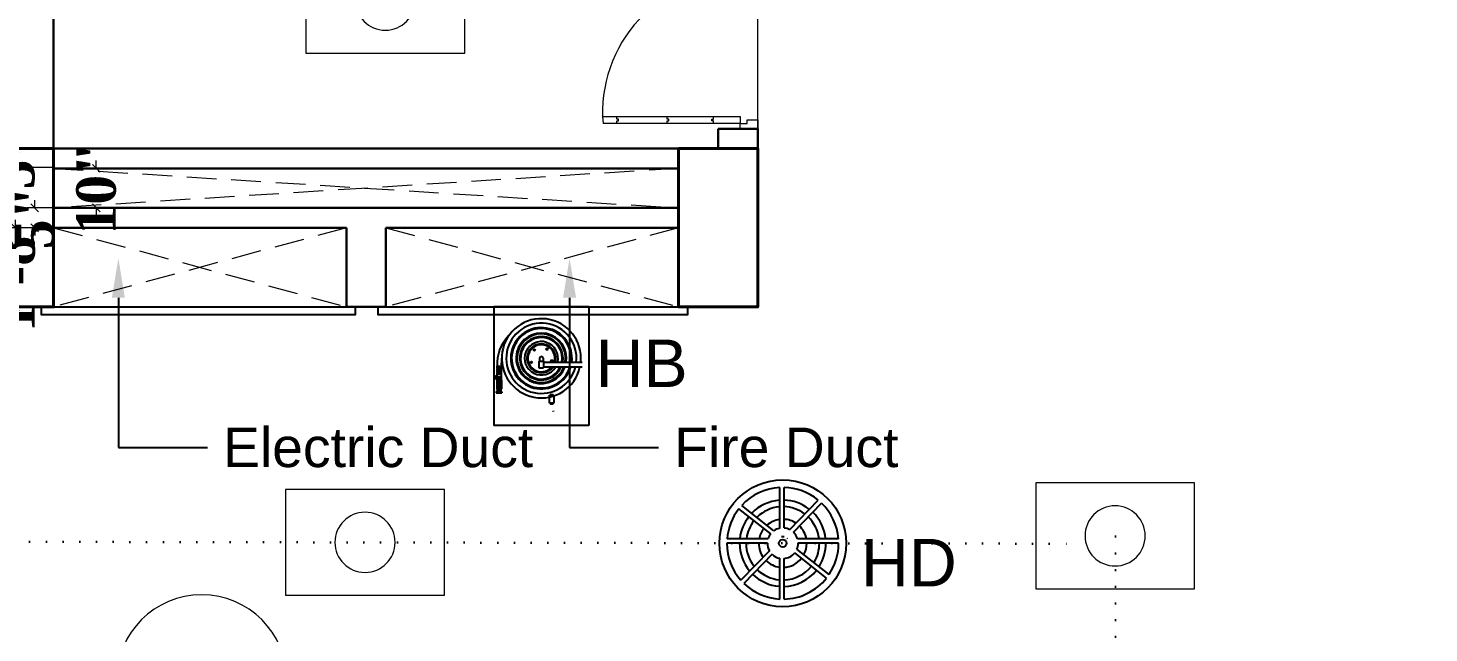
# Model space of a CAD drawing. Header units: inches. Extents: x -12 to 20935469, y -1604 to 24729220.
# Drawn here: x 20824775.3 to 20825129.4, y 24647863.6 to 24648016.5 of the extents above; entities that cross this region are included whole.
import ezdxf
from ezdxf import colors
from ezdxf.entities.mleader import LeaderData, LeaderLine
from ezdxf.math import Vec2, Vec3

# ---------------------------------------------------------------- set-up
doc = ezdxf.new("R2010")
doc.units = ezdxf.units.IN
doc.header["$LTSCALE"] = 0.03
doc.header["$MEASUREMENT"] = 0
doc.header["$PDMODE"] = 32
doc.header["$PDSIZE"] = 15
for name, pattern in [('ACAD_ISO02W100', [15, 12, -3]), ('DASHED2', [0.375, 0.25, -0.125]), ('DOT', [0.25, 0, -0.25])]:
    doc.linetypes.add(name, pattern=pattern)
for name, color, linetype, lineweight in [('CL BOX', 90, 'ACAD_ISO02W100', 0), ('column', 1, 'Continuous', 40), ('Dimiention', 75, 'Continuous', 18), ('Door', 7, 'Continuous', 18), ('Dot', 253, 'Continuous', 0), ('line', 7, 'Continuous', 9), ('Main Wall', 7, 'Continuous', 30), ('wind.', 150, 'Continuous', 20)]:
    doc.layers.add(name, color=color, linetype=linetype, lineweight=lineweight)
for name, color, linetype in [('DIM TEXT 2025', 7, 'Continuous'), ('fire alarm', 10, 'Continuous'), ('heat detactor', 8, 'Continuous'), ('QP TEX', 7, 'Continuous'), ('TEXT', 7, 'Continuous'), ('w', 188, 'DOT')]:
    doc.layers.add(name, color=color, linetype=linetype)
doc.styles.add('RomanS', font='arial.ttf', dxfattribs={"height": 12})
doc.styles.get("Standard").update_dxf_attribs({"font": 'timesbd.ttf'})
doc.dimstyles.new('arch grid', dxfattribs={"dimtxt": 250, "dimasz": 100, "dimexe": 10, "dimexo": 10, "dimgap": 0.09, "dimtad": 0, "dimdec": 0, "dimzin": 0, "dimdsep": 46, "dimtxsty": 'Standard', "dimblk": 'DOT', "dimcen": 50, "dimdle": 50, "dimclrd": 256, "dimclre": 256, "dimadec": 0, "dimazin": 0, "dimtfac": 1, "dimtdec": 0, "dimtofl": 0, "dimtmove": 0, "dimatfit": 3, "dimldrblk": 'DOT', "dimfxl": 200, "dimfxlon": 1, "dimtolj": 1, "dimtzin": 0, "dimlwd": -1, "dimlwe": -1, "dimarcsym": 1})
doc.dimstyles.new('Standard 8', dxfattribs={"dimtxt": 7, "dimasz": 2, "dimexe": 2, "dimexo": 2, "dimgap": 2, "dimtad": 0, "dimdec": 0, "dimzin": 3, "dimdsep": 46, "dimlunit": 4, "dimtxsty": 'Standard', "dimblk": 'OBLIQUE', "dimcen": 3, "dimdle": 3, "dimclrd": 256, "dimclre": 256, "dimclrt": 256, "dimadec": 0, "dimazin": 0, "dimtfac": 1, "dimtdec": 0, "dimtix": 1, "dimtofl": 0, "dimtmove": 0, "dimatfit": 0, "dimldrblk": 'OBLIQUE', "dimfxl": 1, "dimtolj": 1, "dimtzin": 0, "dimlwd": -1, "dimlwe": -1, "dimarcsym": 0})

# ---------------------------------------------------------------- blocks, each defined once
blk = doc.blocks.new('Door_45')
at = {"layer": 'Door'}
for p, q in [((1.5, 4.97), (1.5, 43.97)), ((3.5, 44.03), (3.5, 4.97)), ((1.5, 40.03), (2.25, 40.03)), ((2.25, 40.03), (2.25, 39.53)), ((2.75, 39.53), (2.75, 40.03)), ((2.75, 40.03), (3.5, 40.03)), ((2.25, 39.53), (2.75, 39.53)), ((1.5, 25.77), (2.25, 25.77)), ((2.25, 25.77), (2.25, 25.27)), ((2.25, 25.27), (2.75, 25.27)), ((2.75, 25.77), (3.5, 25.77)), ((2.75, 25.27), (2.75, 25.77)), ((1.5, 12.57), (2.25, 12.57)), ((2.25, 12.57), (2.25, 13.07)), ((2.25, 13.07), (2.75, 13.07)), ((2.75, 13.07), (2.75, 12.57)), ((2.75, 12.57), (3.5, 12.57)), ((0, -0.03), (0, 4.97)), ((0, 4.97), (1.5, 4.97)), ((3.5, 4.97), (1.5, 4.97)), ((1.5, 4.97), (1.5, 2.97)), ((45, 5), (43.5, 5)), ((43.5, 5), (43.5, 3)), ((45, -0.03), (45, 5)), ((1.5, 2.97), (2.5, 2.97)), ((2.5, 2.97), (2.5, -0.03)), ((42.5, 3), (42.5, -0.03)), ((43.5, 3), (42.5, 3)), ((2.5, -0.03), (0, -0.03)), ((42.5, -0.03), (45, -0.03))]:
    blk.add_line(p, q, dxfattribs=at)
blk.add_arc((4.66, 5.26), 38.84, 359.6233, 94.6685, dxfattribs=at)
blk = doc.blocks.new('GGGFGFG')
at = {"layer": 'line', "color": 4, "ltscale": 50}
for p, q in [((7356688.2, 3293208.1), (7357003, 3293208.1)), ((7356688.2, 3292998.4), (7356688.2, 3293208.1)), ((7357003, 3293208.1), (7357003, 3292998.4)), ((7357003, 3292998.4), (7356688.2, 3292998.4))]:
    blk.add_line(p, q, dxfattribs=at)
blk.add_circle((7356845.6, 3293103.2), 59.6, dxfattribs=at)
blk = doc.blocks.new('_Oblique')
at = {"color": 0, "linetype": 'ByBlock', "lineweight": -2}
blk.add_line((-0.5, -0.5), (0.5, 0.5), dxfattribs=at)
blk = doc.blocks.new('*D64')
at = {"layer": 'Defpoints', "color": 0, "transparency": 16777216}
for p in [(20824781.75, 24647981.02), (20824781.75, 24647971.02), (20824792.54, 24647971.02)]:
    blk.add_point(p, dxfattribs=at)
at = {"layer": 'DIM TEXT 2025', "lineweight": 0, "transparency": 16777216}
for p, q in [((20824792.54, 24647981.02), (20824792.54, 24647983.02)), ((20824781.75, 24647981.02), (20824794.54, 24647981.02)), ((20824781.75, 24647971.02), (20824794.54, 24647971.02)), ((20824792.54, 24647971.02), (20824792.54, 24647969.02))]:
    blk.add_line(p, q, dxfattribs=at)
at = {"layer": 'DIM TEXT 2025', "lineweight": 0, "transparency": 16777216, "xscale": 2, "yscale": 2, "zscale": 2}
for p, rotation in [((20824792.54, 24647981.02), 270), ((20824792.54, 24647971.02), 90)]:
    blk.add_blockref('_Oblique', p, dxfattribs=dict(at, rotation=rotation))
at = {"layer": 'DIM TEXT 2025', "lineweight": 0, "transparency": 16777216, "insert": (20824792.54, 24647976.02), "char_height": 10, "attachment_point": 5, "rotation": 90}
blk.add_mtext('\\A1;10"', dxfattribs=at)
blk = doc.blocks.new('*D65')
at = {"layer": 'Defpoints', "color": 0, "transparency": 16777216}
for p in [(20824781.75, 24647986.02), (20824771.96, 24647981.28), (20824781.75, 24647981.28)]:
    blk.add_point(p, dxfattribs=at)
at = {"layer": 'DIM TEXT 2025', "lineweight": 0, "transparency": 16777216}
for p, q in [((20824771.96, 24647986.02), (20824771.96, 24647988.02)), ((20824781.75, 24647986.02), (20824769.96, 24647986.02)), ((20824781.75, 24647981.28), (20824769.96, 24647981.28)), ((20824771.96, 24647981.28), (20824771.96, 24647979.28))]:
    blk.add_line(p, q, dxfattribs=at)
at = {"layer": 'DIM TEXT 2025', "lineweight": 0, "transparency": 16777216, "xscale": 2, "yscale": 2, "zscale": 2}
for p, rotation in [((20824771.96, 24647986.02), 270), ((20824771.96, 24647981.28), 90)]:
    blk.add_blockref('_Oblique', p, dxfattribs=dict(at, rotation=rotation))
at = {"layer": 'DIM TEXT 2025', "lineweight": 0, "transparency": 16777216, "insert": (20824771.96, 24647983.65), "char_height": 10, "attachment_point": 5, "rotation": 90}
blk.add_mtext('\\A1;5"', dxfattribs=at)
blk = doc.blocks.new('*D66')
at = {"layer": 'Defpoints', "color": 0, "transparency": 16777216}
for p in [(20824781.75, 24647971.02), (20824776.96, 24647966.02), (20824781.75, 24647966.02)]:
    blk.add_point(p, dxfattribs=at)
at = {"layer": 'DIM TEXT 2025', "lineweight": 0, "transparency": 16777216}
for p, q in [((20824776.96, 24647971.02), (20824776.96, 24647973.02)), ((20824781.75, 24647971.02), (20824774.96, 24647971.02)), ((20824781.75, 24647966.02), (20824774.96, 24647966.02)), ((20824776.96, 24647966.02), (20824776.96, 24647964.02))]:
    blk.add_line(p, q, dxfattribs=at)
at = {"layer": 'DIM TEXT 2025', "lineweight": 0, "transparency": 16777216, "xscale": 2, "yscale": 2, "zscale": 2}
for p, rotation in [((20824776.96, 24647971.02), 270), ((20824776.96, 24647966.02), 90)]:
    blk.add_blockref('_Oblique', p, dxfattribs=dict(at, rotation=rotation))
at = {"layer": 'DIM TEXT 2025', "lineweight": 0, "transparency": 16777216, "insert": (20824776.96, 24647968.52), "char_height": 10, "attachment_point": 5, "rotation": 90}
blk.add_mtext('\\A1;5"', dxfattribs=at)
blk = doc.blocks.new('*D67')
at = {"layer": 'Defpoints', "color": 0, "transparency": 16777216}
for p in [(20824781.75, 24647966.02), (20824772.07, 24647946.02), (20824781.75, 24647946.02)]:
    blk.add_point(p, dxfattribs=at)
at = {"layer": 'DIM TEXT 2025', "lineweight": 0, "transparency": 16777216}
for p, q in [((20824781.75, 24647966.02), (20824770.07, 24647966.02)), ((20824772.07, 24647966.02), (20824772.07, 24647968.02)), ((20824781.75, 24647946.02), (20824770.07, 24647946.02)), ((20824772.07, 24647946.02), (20824772.07, 24647944.02))]:
    blk.add_line(p, q, dxfattribs=at)
at = {"layer": 'DIM TEXT 2025', "lineweight": 0, "transparency": 16777216, "xscale": 2, "yscale": 2, "zscale": 2}
for p, rotation in [((20824772.07, 24647966.02), 270), ((20824772.07, 24647946.02), 90)]:
    blk.add_blockref('_Oblique', p, dxfattribs=dict(at, rotation=rotation))
at = {"layer": 'DIM TEXT 2025', "lineweight": 0, "transparency": 16777216, "insert": (20824772.07, 24647956.02), "char_height": 10, "attachment_point": 5, "rotation": 90}
blk.add_mtext('\\A1;1\'-8"', dxfattribs=at)
blk = doc.blocks.new('JIJUUU')
at = {"layer": 'Dimiention', "color": 4, "ltscale": 50}
for p, q in [((7358869.5, 3293274.4), (7359075.2, 3293616.9)), ((7358869.5, 3293616.9), (7359075.2, 3293274.4))]:
    blk.add_line(p, q, dxfattribs=at)
blk.add_lwpolyline([(7359075.2, 3293616.9), (7358869.5, 3293616.9), (7358869.5, 3293274.4), (7359075.2, 3293274.4)], close=True, dxfattribs=at)
blk.add_arc((7359075.2, 3293445.7), 171.3, 270, 90, dxfattribs=at)
blk = doc.blocks.new('hose box')
at = {"layer": 'fire alarm'}
for p, q in [((20826578.95, 24664176.48), (20826554.95, 24664176.48)), ((20826554.95, 24664176.48), (20826554.95, 24664146.48)), ((20826578.95, 24664176.48), (20826554.95, 24664176.48)), ((20826578.95, 24664176.48), (20826578.95, 24664146.48)), ((20826578.95, 24664176.48), (20826578.95, 24664146.48)), ((20826555.7, 24664161.43), (20826555.7, 24664161.46)), ((20826555.73, 24664161.49), (20826556.9, 24664161.49)), ((20826555.73, 24664161.4), (20826556.9, 24664161.4)), ((20826555.75, 24664161.09), (20826555.75, 24664161.4)), ((20826556.89, 24664161.09), (20826556.89, 24664161.4)), ((20826556.93, 24664161.43), (20826556.93, 24664161.46)), ((20826566.36, 24664162.74), (20826567.52, 24664162.74)), ((20826566.36, 24664162.74), (20826566.36, 24664161.05)), ((20826566.49, 24664163.49), (20826566.49, 24664162.81)), ((20826566.49, 24664162.81), (20826567.38, 24664162.81)), ((20826567.38, 24664163.49), (20826567.38, 24664162.81)), ((20826567.38, 24664162.81), (20826567.42, 24664162.81)), ((20826567.42, 24664162.81), (20826567.42, 24664162.74)), ((20826567.52, 24664162.74), (20826567.52, 24664161.05)), ((20826567.52, 24664162.49), (20826577.31, 24664162.49)), ((20826567.52, 24664161.3), (20826577.31, 24664161.3)), ((20826555.36, 24664158.32), (20826555.36, 24664158.91)), ((20826555.36, 24664158.32), (20826556.89, 24664158.32)), ((20826555.42, 24664158.99), (20826555.69, 24664159.11)), ((20826555.54, 24664158.77), (20826555.5, 24664158.75)), ((20826555.5, 24664158.75), (20826555.5, 24664158.63)), ((20826555.5, 24664158.63), (20826555.6, 24664158.57)), ((20826555.54, 24664158.77), (20826555.64, 24664158.59)), ((20826555.6, 24664158.81), (20826555.56, 24664158.78)), ((20826555.56, 24664158.78), (20826555.67, 24664158.6)), ((20826555.71, 24664158.75), (20826555.6, 24664158.81)), ((20826555.6, 24664158.57), (20826555.64, 24664158.59)), ((20826555.64, 24664158.83), (20826555.64, 24664158.85)), ((20826555.64, 24664158.54), (20826555.64, 24664158.52)), ((20826555.65, 24664158.83), (20826555.65, 24664158.85)), ((20826555.65, 24664158.54), (20826555.65, 24664158.52)), ((20826555.67, 24664158.6), (20826555.71, 24664158.63)), ((20826555.79, 24664158.9), (20826555.7, 24664158.9)), ((20826555.79, 24664158.9), (20826555.7, 24664158.9)), ((20826555.79, 24664158.48), (20826555.7, 24664158.48)), ((20826555.79, 24664158.47), (20826555.7, 24664158.47)), ((20826555.7, 24664157.92), (20826555.7, 24664155.75)), ((20826555.71, 24664158.63), (20826555.71, 24664158.75)), ((20826555.72, 24664157.94), (20826555.76, 24664157.94)), ((20826555.73, 24664158.29), (20826555.73, 24664157.94)), ((20826555.75, 24664159.19), (20826555.75, 24664159.55)), ((20826555.75, 24664158.87), (20826555.75, 24664158.5)), ((20826555.75, 24664158.87), (20826556.79, 24664158.87)), ((20826555.75, 24664158.5), (20826556.79, 24664158.5)), ((20826555.76, 24664161.04), (20826556.87, 24664161.04)), ((20826555.76, 24664160.93), (20826556.87, 24664160.93)), ((20826555.76, 24664160.93), (20826556.87, 24664160.93)), ((20826555.76, 24664160.83), (20826556.87, 24664160.83)), ((20826555.76, 24664160.83), (20826556.87, 24664160.83)), ((20826555.76, 24664160.73), (20826556.87, 24664160.73)), ((20826555.76, 24664160.73), (20826556.87, 24664160.73)), ((20826555.76, 24664160.62), (20826556.87, 24664160.62)), ((20826555.76, 24664160.62), (20826556.87, 24664160.62)), ((20826555.76, 24664160.52), (20826556.87, 24664160.52)), ((20826555.76, 24664160.52), (20826556.87, 24664160.52)), ((20826555.76, 24664160.42), (20826556.87, 24664160.42)), ((20826555.76, 24664160.42), (20826556.87, 24664160.42)), ((20826555.76, 24664160.32), (20826556.87, 24664160.32)), ((20826555.76, 24664160.32), (20826556.87, 24664160.32)), ((20826555.76, 24664160.21), (20826556.87, 24664160.21)), ((20826555.76, 24664160.21), (20826556.87, 24664160.21)), ((20826555.76, 24664160.11), (20826556.87, 24664160.11)), ((20826555.76, 24664160.11), (20826556.87, 24664160.11)), ((20826555.76, 24664160.01), (20826556.87, 24664160.01)), ((20826555.76, 24664160.01), (20826556.87, 24664160.01)), ((20826555.76, 24664159.91), (20826556.87, 24664159.91)), ((20826555.76, 24664159.91), (20826556.87, 24664159.91)), ((20826555.76, 24664159.8), (20826556.87, 24664159.8)), ((20826555.76, 24664159.8), (20826556.87, 24664159.8)), ((20826555.76, 24664159.7), (20826556.87, 24664159.7)), ((20826555.76, 24664159.7), (20826556.87, 24664159.7)), ((20826555.76, 24664159.6), (20826556.87, 24664159.6)), ((20826555.76, 24664158.87), (20826555.76, 24664158.5)), ((20826555.76, 24664158.6), (20826555.79, 24664158.77)), ((20826555.76, 24664158.64), (20826555.77, 24664158.77)), ((20826555.76, 24664157.94), (20826555.76, 24664155.75)), ((20826556.28, 24664158.32), (20826555.77, 24664158.32)), ((20826555.78, 24664158.61), (20826555.8, 24664158.77)), ((20826555.79, 24664158.6), (20826555.81, 24664158.77)), ((20826555.8, 24664158.61), (20826555.82, 24664158.77)), ((20826555.82, 24664158.88), (20826555.82, 24664158.87)), ((20826555.82, 24664158.6), (20826555.84, 24664158.77)), ((20826555.82, 24664158.5), (20826555.82, 24664158.5)), ((20826555.83, 24664158.61), (20826555.85, 24664158.77)), ((20826555.84, 24664158.6), (20826555.86, 24664158.77)), ((20826555.85, 24664158.61), (20826555.88, 24664158.77)), ((20826555.87, 24664158.6), (20826555.89, 24664158.77)), ((20826555.88, 24664158.61), (20826555.9, 24664158.77)), ((20826555.89, 24664158.6), (20826555.92, 24664158.77)), ((20826555.91, 24664157.94), (20826555.91, 24664155.75)), ((20826555.91, 24664157.94), (20826556.13, 24664157.94)), ((20826555.95, 24664157.92), (20826555.91, 24664157.94)), ((20826555.92, 24664158.61), (20826555.94, 24664158.77)), ((20826555.94, 24664158.61), (20826555.96, 24664158.76)), ((20826555.95, 24664157.92), (20826555.95, 24664155.75)), ((20826555.95, 24664157.92), (20826556.09, 24664157.92)), ((20826555.97, 24664158.61), (20826555.99, 24664158.77)), ((20826555.99, 24664158.61), (20826556.02, 24664158.76)), ((20826556.02, 24664158.61), (20826556.04, 24664158.76)), ((20826556.05, 24664158.61), (20826556.07, 24664158.76)), ((20826556.07, 24664158.61), (20826556.09, 24664158.76)), ((20826556.09, 24664157.92), (20826556.13, 24664157.94)), ((20826556.09, 24664157.92), (20826556.09, 24664155.75)), ((20826556.1, 24664158.61), (20826556.12, 24664158.76)), ((20826556.12, 24664158.61), (20826556.15, 24664158.76)), ((20826556.13, 24664157.94), (20826556.13, 24664155.75)), ((20826556.15, 24664158.61), (20826556.17, 24664158.76)), ((20826556.18, 24664158.61), (20826556.2, 24664158.76)), ((20826556.2, 24664158.61), (20826556.22, 24664158.76)), ((20826556.23, 24664158.61), (20826556.25, 24664158.76)), ((20826556.25, 24664158.61), (20826556.28, 24664158.76)), ((20826556.28, 24664158.61), (20826556.3, 24664158.76)), ((20826556.28, 24664158.32), (20826556.8, 24664158.32)), ((20826556.31, 24664158.61), (20826556.33, 24664158.76)), ((20826556.33, 24664158.61), (20826556.35, 24664158.76)), ((20826556.36, 24664158.61), (20826556.38, 24664158.76)), ((20826556.38, 24664158.61), (20826556.41, 24664158.76)), ((20826556.41, 24664158.61), (20826556.43, 24664158.76)), ((20826556.43, 24664158.61), (20826556.46, 24664158.76)), ((20826556.44, 24664157.94), (20826556.44, 24664155.75)), ((20826556.44, 24664157.94), (20826556.66, 24664157.94)), ((20826556.44, 24664157.94), (20826556.48, 24664157.92)), ((20826556.46, 24664158.61), (20826556.48, 24664158.76)), ((20826556.48, 24664157.92), (20826556.48, 24664155.75)), ((20826556.48, 24664157.92), (20826556.61, 24664157.92)), ((20826556.49, 24664158.61), (20826556.51, 24664158.76)), ((20826556.51, 24664158.61), (20826556.53, 24664158.76)), ((20826556.54, 24664158.61), (20826556.56, 24664158.76)), ((20826556.56, 24664158.61), (20826556.59, 24664158.76)), ((20826556.59, 24664158.61), (20826556.61, 24664158.76)), ((20826556.61, 24664157.92), (20826556.66, 24664157.94)), ((20826556.61, 24664157.92), (20826556.61, 24664155.75)), ((20826556.62, 24664158.61), (20826556.64, 24664158.76)), ((20826556.64, 24664158.61), (20826556.66, 24664158.77)), ((20826556.66, 24664158.6), (20826556.68, 24664158.77)), ((20826556.66, 24664157.94), (20826556.66, 24664155.75)), ((20826556.67, 24664158.61), (20826556.69, 24664158.77)), ((20826556.68, 24664158.6), (20826556.7, 24664158.77)), ((20826556.69, 24664158.61), (20826556.72, 24664158.77)), ((20826556.71, 24664158.6), (20826556.73, 24664158.77)), ((20826556.72, 24664158.61), (20826556.74, 24664158.77)), ((20826556.73, 24664158.6), (20826556.76, 24664158.77)), ((20826556.75, 24664158.61), (20826556.77, 24664158.77)), ((20826556.76, 24664158.6), (20826556.78, 24664158.77)), ((20826556.77, 24664158.61), (20826556.79, 24664158.77)), ((20826556.78, 24664158.6), (20826556.79, 24664158.71)), ((20826556.79, 24664158.87), (20826556.79, 24664158.5)), ((20826556.81, 24664157.94), (20826556.81, 24664155.75)), ((20826556.81, 24664157.94), (20826556.85, 24664157.94)), ((20826556.83, 24664158.29), (20826556.83, 24664157.94)), ((20826556.87, 24664157.92), (20826556.87, 24664155.75)), ((20826556.89, 24664158.32), (20826556.89, 24664159.55)), ((20826566.36, 24664161.05), (20826567.52, 24664161.05)), ((20826555.58, 24664154.93), (20826555.58, 24664154.81)), ((20826555.58, 24664154.81), (20826556.99, 24664154.81)), ((20826556.28, 24664155.75), (20826555.7, 24664155.75)), ((20826555.7, 24664155.75), (20826555.83, 24664155.59)), ((20826556.28, 24664155.75), (20826555.75, 24664155.75)), ((20826555.77, 24664155.13), (20826556.79, 24664155.13)), ((20826555.83, 24664155.59), (20826555.83, 24664155.13)), ((20826555.83, 24664155.59), (20826556.73, 24664155.59)), ((20826556.28, 24664155.75), (20826556.87, 24664155.75)), ((20826556.28, 24664155.75), (20826556.85, 24664155.75)), ((20826556.87, 24664155.75), (20826556.73, 24664155.59)), ((20826556.73, 24664155.59), (20826556.73, 24664155.13)), ((20826556.99, 24664154.93), (20826556.99, 24664154.81)), ((20826569.06, 24664152.2), (20826569.06, 24664154.16)), ((20826569.06, 24664154.16), (20826570.09, 24664154.16)), ((20826569.2, 24664154.31), (20826569.95, 24664154.31)), ((20826569.2, 24664154.31), (20826569.2, 24664154.16)), ((20826570.09, 24664154.16), (20826570.09, 24664152.2)), ((20826570.09, 24664152.2), (20826569.06, 24664152.2)), ((20826569.12, 24664152.2), (20826570.04, 24664152.2)), ((20826569.12, 24664152.13), (20826569.12, 24664152.2)), ((20826570.04, 24664152.13), (20826569.12, 24664152.13)), ((20826569.21, 24664152.13), (20826569.94, 24664152.13)), ((20826569.21, 24664152.13), (20826569.21, 24664152.03)), ((20826569.21, 24664152.03), (20826569.94, 24664152.03)), ((20826569.95, 24664152.3), (20826569.95, 24664152.15)), ((20826569.94, 24664150.02), (20826569.94, 24664150.12)), ((20826570.04, 24664150.19), (20826570.04, 24664150.12)), ((20826578.95, 24664146.48), (20826554.95, 24664146.48))]:
    blk.add_line(p, q, dxfattribs=at)
for centre, radius in [((20826565.2, 24664165.58), 0.212), ((20826568.4, 24664165.82), 0.212), ((20826564.44, 24664162.47), 0.212), ((20826569.6, 24664162.85), 0.212), ((20826555.72, 24664158.97), 0.118), ((20826556.28, 24664158.11), 0.106), ((20826556.28, 24664158.11), 0.0528)]:
    blk.add_circle(centre, radius, dxfattribs=at)
for centre, radius, start, end in [((20826566.96, 24664163.5), 10.01, 354.2113, 347.2993), ((20826566.96, 24664163.5), 8.88, 353.4715, 345.6503), ((20826565.71, 24664162.1), 9.95, 134.8472, 183.5291), ((20826566.96, 24664163.5), 7.75, 352.5143, 343.502), ((20826566.96, 24664163.5), 7.51, 352.2697, 342.95), ((20826566.96, 24664163.5), 6.38, 350.8933, 339.8179), ((20826566.96, 24664163.5), 6.14, 350.5282, 338.9787), ((20826566.96, 24664163.5), 5.49, 349.4017, 336.3645), ((20826566.96, 24664163.5), 5.25, 348.903, 335.1938), ((20826566.96, 24664163.5), 4.23, 346.1702, 328.5966), ((20826566.96, 24664163.5), 3.65, 343.9513, 322.9424), ((20826566.96, 24664163.5), 3.41, 342.7688, 319.78), ((20826555.73, 24664161.46), 0.0293, 90, 180), ((20826555.73, 24664161.43), 0.0293, 180, 270), ((20826572.21, 24664162.06), 15.37, 173.1613, 182.1303), ((20826556.9, 24664161.46), 0.0293, 0, 90), ((20826556.9, 24664161.43), 0.0293, 270, 0), ((20826566.94, 24664163.49), 0.445, 0, 180), ((20826555.45, 24664158.91), 0.088, 112.9321, 180), ((20826555.72, 24664158.97), 0.132, 79.3495, 280.6505), ((20826555.63, 24664158.83), 0.013, 259.3495, 0), ((20826555.63, 24664158.83), 0.0182, 259.3495, 0), ((20826555.63, 24664158.54), 0.0182, 0, 100.6505), ((20826555.63, 24664158.54), 0.013, 0, 100.6505), ((20826555.7, 24664158.85), 0.0519, 90, 180), ((20826555.7, 24664158.52), 0.0519, 180, 270), ((20826555.7, 24664158.85), 0.0467, 90, 180), ((20826555.7, 24664158.52), 0.0467, 180, 270), ((20826555.66, 24664159.19), 0.088, 292.9321, 0), ((20826555.72, 24664157.92), 0.0176, 90, 180), ((20826555.77, 24664158.29), 0.0352, 90, 180), ((20826555.84, 24664161.09), 0.0964, 180, 212.1509), ((20826555.84, 24664160.98), 0.0964, 147.8491, 212.1509), ((20826555.84, 24664160.88), 0.0964, 147.8491, 212.1509), ((20826555.84, 24664160.78), 0.0964, 147.8491, 212.1509), ((20826555.84, 24664160.68), 0.0964, 147.8491, 212.1509), ((20826555.84, 24664160.57), 0.0964, 147.8491, 212.1509), ((20826555.84, 24664160.47), 0.0964, 147.8491, 212.1509), ((20826555.84, 24664160.37), 0.0964, 147.8491, 212.1509), ((20826555.84, 24664160.27), 0.0964, 147.8491, 212.1509), ((20826555.84, 24664160.16), 0.0964, 147.8491, 212.1509), ((20826555.84, 24664160.06), 0.0964, 147.8491, 212.1509), ((20826555.84, 24664159.96), 0.0964, 147.8491, 212.1509), ((20826555.84, 24664159.85), 0.0964, 147.8491, 212.1509), ((20826555.84, 24664159.75), 0.0964, 147.8491, 212.1509), ((20826555.84, 24664159.65), 0.0964, 147.8491, 212.1509), ((20826555.84, 24664159.55), 0.0964, 147.8491, 180), ((20826555.76, 24664158.61), 0.00649, 257.7725, 356.635), ((20826555.78, 24664158.77), 0.00649, 348.1747, 176.635), ((20826555.78, 24664158.61), 0.00649, 168.1747, 356.635), ((20826555.79, 24664158.88), 0.026, 0, 90), ((20826555.79, 24664158.88), 0.0208, 0, 90), ((20826555.79, 24664158.5), 0.026, 270, 0), ((20826555.79, 24664158.5), 0.0208, 270, 8.9893), ((20826555.81, 24664158.77), 0.00649, 348.1747, 176.635), ((20826555.81, 24664158.61), 0.00649, 168.1747, 356.635), ((20826555.83, 24664158.77), 0.00649, 348.1747, 176.635), ((20826555.84, 24664158.61), 0.00649, 168.1747, 356.635), ((20826555.86, 24664158.77), 0.00649, 348.1747, 176.635), ((20826555.86, 24664158.61), 0.00649, 168.1747, 356.635), ((20826555.88, 24664158.77), 0.00649, 348.1747, 176.635), ((20826555.89, 24664158.61), 0.00649, 168.1747, 356.635), ((20826555.91, 24664158.77), 0.00649, 348.1747, 176.635), ((20826555.93, 24664158.61), 0.013, 184.0866, 354.9254), ((20826555.95, 24664158.76), 0.013, 0, 163.1706), ((20826555.98, 24664158.61), 0.013, 184.0866, 354.9254), ((20826556, 24664158.76), 0.013, 0, 163.1706), ((20826556.03, 24664158.61), 0.013, 184.0866, 354.9254), ((20826556.05, 24664158.76), 0.013, 0, 163.1706), ((20826556.08, 24664158.61), 0.013, 184.0866, 354.9254), ((20826556.11, 24664158.76), 0.013, 0, 163.1706), ((20826556.14, 24664158.61), 0.013, 184.0866, 354.9254), ((20826556.16, 24664158.76), 0.013, 0, 163.1706), ((20826556.19, 24664158.61), 0.013, 184.0866, 354.9254), ((20826556.21, 24664158.76), 0.013, 0, 163.1706), ((20826556.24, 24664158.61), 0.013, 184.0866, 354.9254), ((20826556.26, 24664158.76), 0.013, 0, 163.1706), ((20826556.29, 24664158.61), 0.013, 184.0866, 354.9254), ((20826556.31, 24664158.76), 0.013, 0, 163.1706), ((20826556.34, 24664158.61), 0.013, 184.0866, 354.9254), ((20826556.37, 24664158.76), 0.013, 0, 163.1706), ((20826556.4, 24664158.61), 0.013, 184.0866, 354.9254), ((20826556.42, 24664158.76), 0.013, 0, 163.1706), ((20826556.45, 24664158.61), 0.013, 184.0866, 354.9254), ((20826556.47, 24664158.76), 0.013, 0, 163.1706), ((20826556.5, 24664158.61), 0.013, 184.0866, 354.9254), ((20826556.52, 24664158.76), 0.013, 0, 163.1706), ((20826556.55, 24664158.61), 0.013, 184.0866, 354.9254), ((20826556.57, 24664158.76), 0.013, 0, 163.1706), ((20826556.6, 24664158.61), 0.013, 184.0866, 354.9254), ((20826556.63, 24664158.76), 0.013, 0, 163.1706), ((20826556.65, 24664158.61), 0.00649, 168.1747, 356.635), ((20826556.67, 24664158.77), 0.00649, 348.1747, 176.635), ((20826556.68, 24664158.61), 0.00649, 168.1747, 356.635), ((20826556.7, 24664158.77), 0.00649, 348.1747, 176.635), ((20826556.7, 24664158.61), 0.00649, 168.1747, 356.635), ((20826556.72, 24664158.77), 0.00649, 348.1747, 176.635), ((20826556.73, 24664158.61), 0.00649, 168.1747, 356.635), ((20826556.75, 24664158.77), 0.00649, 348.1747, 176.635), ((20826556.75, 24664158.61), 0.00649, 168.1747, 356.635), ((20826556.77, 24664158.77), 0.00649, 348.1747, 176.635), ((20826556.77, 24664158.61), 0.00649, 168.1747, 356.635), ((20826556.79, 24664158.77), 0.00649, 95.3487, 176.635), ((20826556.8, 24664158.29), 0.0352, 0, 90), ((20826556.85, 24664157.92), 0.0176, 0, 90), ((20826556.79, 24664161.09), 0.0964, 327.8491, 0), ((20826556.79, 24664160.98), 0.0964, 327.8491, 32.1509), ((20826556.79, 24664160.88), 0.0964, 327.8491, 32.1509), ((20826556.79, 24664160.78), 0.0964, 327.8491, 32.1509), ((20826556.79, 24664160.68), 0.0964, 327.8491, 32.1509), ((20826556.79, 24664160.57), 0.0964, 327.8491, 32.1509), ((20826556.79, 24664160.47), 0.0964, 327.8491, 32.1509), ((20826556.79, 24664160.37), 0.0964, 327.8491, 32.1509), ((20826556.79, 24664160.27), 0.0964, 327.8491, 32.1509), ((20826556.79, 24664160.16), 0.0964, 327.8491, 32.1509), ((20826556.79, 24664160.06), 0.0964, 327.8491, 32.1509), ((20826556.79, 24664159.96), 0.0964, 327.8491, 32.1509), ((20826556.79, 24664159.85), 0.0964, 327.8491, 32.1509), ((20826556.79, 24664159.75), 0.0964, 327.8491, 32.1509), ((20826556.79, 24664159.65), 0.0964, 327.8491, 32.1509), ((20826556.79, 24664159.55), 0.0964, 0, 32.1509), ((20826555.77, 24664154.93), 0.195, 90, 180), ((20826556.79, 24664154.93), 0.195, 0, 90)]:
    blk.add_arc(centre, radius, start, end, dxfattribs=at)
at = {"insert": (20826580.67, 24664168.24), "char_height": 12, "attachment_point": 1, "style": 'RomanS'}
blk.add_mtext_dynamic_manual_height_columns('HB', width=24.7722, gutter_width=60, heights=[0], dxfattribs=at)
blk = doc.blocks.new('heat detaCTOR')
for p, q in [((20826806.99, 24664335.71), (20826806.99, 24664325.41)), ((20826808.1, 24664325.48), (20826808.1, 24664335.73)), ((20826805.53, 24664324.77), (20826797.4, 24664331.19)), ((20826809.56, 24664325.06), (20826816.75, 24664332.51)), ((20826810.46, 24664324.4), (20826817.58, 24664331.78)), ((20826804.72, 24664323.99), (20826796.69, 24664330.35)), ((20826803.91, 24664321.62), (20826793.66, 24664321.62)), ((20826804.07, 24664322.73), (20826793.7, 24664322.73)), ((20826821.85, 24664322.73), (20826811.48, 24664322.73)), ((20826821.9, 24664321.62), (20826811.65, 24664321.62)), ((20826804.41, 24664319.72), (20826797.2, 24664312.27)), ((20826805.09, 24664318.84), (20826797.97, 24664311.46)), ((20826806.99, 24664317.83), (20826806.99, 24664307.52)), ((20826808.1, 24664307.5), (20826808.1, 24664317.77)), ((20826818.83, 24664312.83), (20826810.79, 24664319.19)), ((20826819.48, 24664313.72), (20826811.36, 24664320.16))]:
    blk.add_line(p, q)
at = {"layer": 'heat detactor'}
for radius in [16.02, 0.961]:
    blk.add_circle((20826807.78, 24664321.62), radius, dxfattribs=at)
at = {"layer": 'heat detactor', "ltscale": 50}
for radius, start, end in [(14.12, 93.1805, 137.2895), (14.12, 50.5228, 88.685), (14.12, 4.5205, 46.0244), (14.12, 141.7875, 175.4795), (9.26, 95.4082, 134.2403), (6.08, 97.3867, 131.5175), (6.08, 56.4828, 86.9346), (9.26, 53.6686, 87.7533), (9.26, 7.6691, 45.9996), (9.26, 141.9072, 172.3309), (6.08, 142.0004, 169.5114), (3.87, 101.6639, 125.5893), (3.87, 62.6166, 85.1763), (3.87, 16.6343, 45.9836), (6.08, 10.4886, 45.9945), (14.12, 179.9779, 221.5042), (9.26, 180, 218.3584), (6.08, 180, 215.5442), (3.87, 180, 209.4431), (3.87, 142.2004, 163.3657), (1.65, 78.6551, 101.3184), (1.65, 42.0404, 45.9436), (3.87, 337.7128, 0), (6.08, 331.7846, 0), (9.26, 329.0619, 0), (14.12, 326.0126, 0.0221), (6.08, 226.0325, 262.6133), (3.87, 226.0434, 258.3361), (3.87, 274.8237, 321.1017), (6.08, 273.0654, 321.3017), (9.26, 226.0274, 264.5918), (9.26, 272.2467, 321.395), (14.12, 226.0026, 266.8195), (14.12, 271.315, 321.5146)]:
    blk.add_arc((20826807.78, 24664321.62), radius, start, end, dxfattribs=at)
at = {"layer": 'heat detactor'}
for start, end in [(94.5899, 135.3638), (52.5077, 88.0926), (141.8685, 173.4939), (6.5061, 46.0017), (180, 219.5193), (327.9383, 0), (226.0253, 265.4101), (271.9074, 321.4336)]:
    blk.add_arc((20826807.78, 24664321.62), 10.91, start, end, dxfattribs=at)
at = {"insert": (20826827.55, 24664322.73), "char_height": 12, "attachment_point": 1, "style": 'RomanS'}
blk.add_mtext_dynamic_manual_height_columns('HD', width=23.193, gutter_width=60, heights=[0], dxfattribs=at)
blk = doc.blocks.new('*D363')
at = {"ltscale": 50, "transparency": 16777216}
for p, q in [((3479.24, 24649574.13), (3479.24, 24649400.75)), ((3479.42, 24649524.13), (3469.24, 24649524.13)), ((3479.42, 24649400.75), (3469.24, 24649400.75)), ((3479.24, 24649400.75), (3479.24, 8350.74))]:
    blk.add_line(p, q, dxfattribs=at)
at = {"layer": 'Defpoints', "color": 0, "ltscale": 50, "transparency": 16777216}
for p in [(20846678.15, 24649524.13), (3479.24, 24649400.75), (20846678.15, 24649400.75)]:
    blk.add_point(p, dxfattribs=at)
at = {"ltscale": 50, "transparency": 16777216, "xscale": 100, "yscale": 100, "zscale": 100}
for p, rotation in [((3479.24, 24649524.13), 90), ((3479.24, 24649400.75), 270)]:
    blk.add_blockref('_Oblique', p, dxfattribs=dict(at, rotation=rotation))
at = {"color": 0, "ltscale": 50, "transparency": 16777216, "insert": (3479.24, 3397.61), "char_height": 250, "attachment_point": 5, "rotation": 90}
blk.add_mtext('\\A1;{\\H8.57143x;300mm}', dxfattribs=at)
blk = doc.blocks.new('_Dot')
at = {"color": 0, "linetype": 'ByBlock', "lineweight": -2}
blk.add_line((-0.5, 0), (-1, 0), dxfattribs=at)
at = {"color": 0, "linetype": 'ByBlock', "const_width": 0.5}
blk.add_lwpolyline([(-0.25, 0, 1), (0.25, 0, 1)], format="xyb", close=True, dxfattribs=at)

msp = doc.modelspace()

# ---------------------------------------------------------------- linework, layer by layer
for points in [[(20824778.67, 24647946.02), (20824857.96, 24647946.02), (20824857.96, 24647944.02), (20824778.67, 24647944.02)], [(20824863.74, 24647946.02), (20824941.97, 24647946.02), (20824941.97, 24647944.02), (20824863.74, 24647944.02)]]:
    msp.add_lwpolyline(points, close=True)
at = {"layer": 'column', "lineweight": 40, "ltscale": 20}
for points in [[(20824761.75, 24647946.02), (20824781.75, 24647946.02), (20824781.75, 24647986.02), (20824761.75, 24647986.02)], [(20824939.72, 24647946.02), (20824959.72, 24647946.02), (20824959.72, 24647986.02), (20824939.72, 24647986.02)]]:
    msp.add_lwpolyline(points, close=True, dxfattribs=at)
at = {"layer": 'Dot', "linetype": 'DASHED2', "lineweight": 0, "ltscale": 1000}
for p, q in [((20824781.75, 24647981.02), (20824939.72, 24647971.02)), ((20824939.72, 24647981.02), (20824781.75, 24647971.02)), ((20824855.74, 24647966.02), (20824781.75, 24647946.02)), ((20824781.75, 24647966.02), (20824855.74, 24647946.02)), ((20824865.74, 24647966.02), (20824939.72, 24647946.02)), ((20824939.72, 24647966.02), (20824865.74, 24647946.02))]:
    msp.add_line(p, q, dxfattribs=at)
at = {"layer": 'Main Wall', "lineweight": 30}
for p, q in [((20824781.75, 24647986.02), (20824781.75, 24648261.06)), ((20824949.72, 24647991.02), (20824949.72, 24647986.02)), ((20824959.72, 24647991.02), (20824949.72, 24647991.02)), ((20824959.72, 24647991.02), (20824959.72, 24647986.02)), ((20824939.72, 24647986.02), (20824781.75, 24647986.02)), ((20824939.72, 24647981.02), (20824781.75, 24647981.02)), ((20824939.72, 24647971.02), (20824781.75, 24647971.02)), ((20824855.74, 24647966.02), (20824781.75, 24647966.02)), ((20824855.74, 24647966.02), (20824855.74, 24647946.02)), ((20824939.72, 24647966.02), (20824865.74, 24647966.02)), ((20824865.74, 24647966.02), (20824865.74, 24647946.02)), ((20824855.74, 24647946.02), (20824865.74, 24647946.02))]:
    msp.add_line(p, q, dxfattribs=at)
at = {"layer": 'w', "linetype": 'DOT', "lineweight": 30, "ltscale": 550, "transparency": 33554661}
for p, q in [((20824192.63, 24647887.77), (20825039.72, 24647886.17)), ((20825050.12, 24647887.98), (20825050.06, 24647761.26))]:
    msp.add_line(p, q, dxfattribs=at)
at = {"layer": 'wind.', "lineweight": 5}
msp.add_lwpolyline([(20824137.87, 24647826.02), (20824137.87, 24647946.34), (20824959.72, 24647946.02), (20824959.72, 24648260.89), (20825139.37, 24648261.06), (20825139.37, 24647946.02), (20825973.25, 24647946.02), (20825973.25, 24647826.02), (20825262.5, 24647826.02), (20825262.5, 24647684.87), (20824959.72, 24647684.87), (20824959.72, 24647826.01)], close=True, dxfattribs=at)

# ---------------------------------------------------------------- block references
at = {"layer": 'CL BOX', "color": 5, "xscale": -0.127552882082143, "yscale": 0.127552882082143, "zscale": 0.127552882082143, "rotation": 359.9998993550784}
msp.add_blockref('GGGFGFG', (21763251.7, 24227977.08), dxfattribs=at)
at = {"layer": 'CL BOX', "color": 5, "transparency": 33554457, "xscale": -0.127552882082143, "yscale": 0.127552882082143, "zscale": 0.127552882082143, "rotation": 359.9998993550784}
for p in [(21763436.16, 24227841.71), (21763246.57, 24227840.08)]:
    msp.add_blockref('GGGFGFG', p, dxfattribs=at)
at = {"layer": 'Door', "color": 250, "ltscale": 20, "xscale": 0.8888888888759539, "yscale": 0.8888888888759539, "zscale": 0.8888888888759539, "rotation": 90.00000000000001}
msp.add_blockref('Door_45', (20824959.69, 24647991.02), dxfattribs=at)
at = {"layer": 'heat detactor'}
msp.add_blockref('heat detaCTOR', (-1841.74, -16435.32), dxfattribs=at)
at = {"layer": 'line', "color": 5, "xscale": 0.1254032671904461, "yscale": 0.1254032671904461, "zscale": 0.1254032671904461, "rotation": 90}
msp.add_blockref('JIJUUU', (21237828.02, 23724999.74), dxfattribs=at)
at = {"layer": 'QP TEX'}
msp.add_blockref('hose box', (-1661.94, -16230.46), dxfattribs=at)

# ---------------------------------------------------------------- dimensions: what is measured, and where the dimension line sits
at = {"ltscale": 50}
dim = msp.add_linear_dim(base=(3479.24, 24649400.75), p1=(20846678.15, 24649524.13), p2=(20846678.15, 24649400.75), angle=90, text='{\\H8.57143x;300mm}', dimstyle='arch grid', override={"dimblk1": 'Oblique', "dimblk2": 'Oblique', "dimsah": 1, "dimfxl": 0.18}, dxfattribs=at)
dim.commit()
dim.dimension.update_dxf_attribs({"geometry": '*D363', "text_midpoint": (3479.24, 3397.61), "dimtype": 160})
at = {"layer": 'DIM TEXT 2025', "lineweight": 0}
for base, p1, p2, picture, middle in [((20824771.96, 24647981.28), (20824781.75, 24647986.02), (20824781.75, 24647981.28), '*D65', (20824771.96, 24647983.65)), ((20824792.54, 24647971.02), (20824781.75, 24647981.02), (20824781.75, 24647971.02), '*D64', (20824792.54, 24647976.02)), ((20824776.96, 24647966.02), (20824781.75, 24647971.02), (20824781.75, 24647966.02), '*D66', (20824776.96, 24647968.52)), ((20824772.07, 24647946.02), (20824781.75, 24647966.02), (20824781.75, 24647946.02), '*D67', (20824772.07, 24647956.02))]:
    dim = msp.add_linear_dim(base=base, p1=p1, p2=p2, angle=90, dimstyle='Standard 8', override={"dimtxt": 10, "dimexo": 0, "dimlwd": 0, "dimlwe": 0}, dxfattribs=at)
    dim.commit()
    dim.dimension.update_dxf_attribs({"geometry": picture, "text_midpoint": middle})

# ---------------------------------------------------------------- leaders
at = {"layer": 'TEXT', "lineweight": 5, "ltscale": 20}
ml = msp.add_multileader_mtext('Standard', dxfattribs=at)
ml.set_content('{\\fArial|b0|i0|c0|p34; Electric Duct}', color=256)
ml.set_leader_properties()
ml.build(insert=Vec2(0, 0))
ml.multileader.update_dxf_attribs({"text_right_attachment_type": 6, "dogleg_length": 0.36, "arrow_head_size": 10})
ctx = ml.context
ctx.base_point, ctx.char_height, ctx.arrow_head_size, ctx.landing_gap_size, ctx.plane_origin = Vec3(20824820.6, 24647910.46), 10, 10, 0.09, Vec3(20824798.11, 24647958.32)
ctx.right_attachment = 6
notes = []
notes.append((ctx, [(0, (1, 1, 0), (20824798.11, 24647910.46), (1, 0), 22.49, [(0, [(20824798.11, 24647958.32)], 0, [])])]))
ctx.mtext.insert, ctx.mtext.width, ctx.mtext.defined_height, ctx.mtext.flow_direction = Vec3(20824820.69, 24647915.54), 232.7041, 29.78, 5
ml = msp.add_multileader_mtext('Standard', dxfattribs=at)
ml.set_content('{\\fArial|b0|i0|c0|p34; Fire Duct}', color=256)
ml.set_leader_properties()
ml.build(insert=Vec2(0, 0))
ml.multileader.update_dxf_attribs({"text_right_attachment_type": 6, "dogleg_length": 0.36, "arrow_head_size": 10})
ctx = ml.context
ctx.base_point, ctx.char_height, ctx.arrow_head_size, ctx.landing_gap_size, ctx.plane_origin = Vec3(20824934.64, 24647910.46), 10, 10, 0.09, Vec3(20824912.15, 24647958.32)
ctx.right_attachment = 6
notes.append((ctx, [(0, (1, 1, 0), (20824912.15, 24647910.46), (1, 0), 22.49, [(0, [(20824912.15, 24647958.32)], 0, [])])]))
ctx.mtext.insert, ctx.mtext.width, ctx.mtext.defined_height, ctx.mtext.flow_direction = Vec3(20824934.73, 24647915.54), 232.7041, 29.78, 5
for ctx, leaders in notes:
    for number, flags, end, landing, length, lines in leaders:
        leader = LeaderData()
        leader.index, (leader.has_last_leader_line, leader.has_dogleg_vector, leader.attachment_direction) = number, flags
        leader.last_leader_point, leader.dogleg_vector, leader.dogleg_length = Vec3(end), Vec3(landing), length
        for number, points, colour, breaks in lines:
            line = LeaderLine()
            line.index, line.vertices, line.color, line.breaks = number, Vec3.list(points), colors.encode_raw_color(colour), breaks
            leader.lines.append(line)
        ctx.leaders.append(leader)

doc.saveas('drawing.dxf')
